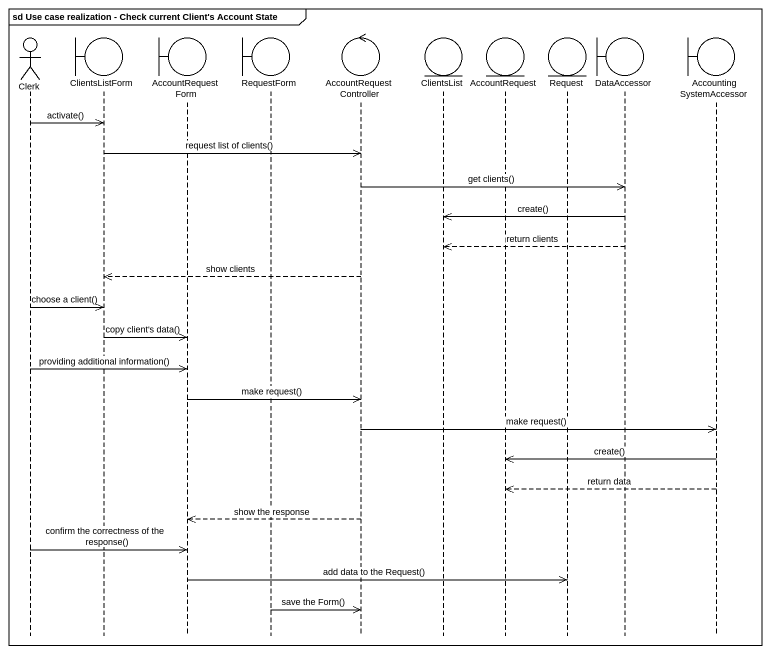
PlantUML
@startuml
mainframe sd Use case realization - Check current Client's Account State
hide footbox
actor Clerk
boundary ClientsListForm
boundary AccountRequestForm
boundary RequestForm
control AccountRequestController
entity ClientsList
entity AccountRequest
entity Request
boundary DataAccessor
boundary AccountingSystemAccessor

Clerk ->> ClientsListForm : activate()
ClientsListForm ->> AccountRequestController : request list of clients()
AccountRequestController ->> DataAccessor : get clients()
DataAccessor ->> ClientsList : create()
DataAccessor -->> ClientsList : return clients
AccountRequestController -->> ClientsListForm : show clients
Clerk ->> ClientsListForm : choose a client()
ClientsListForm ->> AccountRequestForm : copy client's data()
Clerk ->> AccountRequestForm : providing additional information()
AccountRequestForm ->> AccountRequestController : make request()
AccountRequestController ->> AccountingSystemAccessor : make request()
AccountingSystemAccessor ->> AccountRequest : create()
AccountingSystemAccessor -->> AccountRequest : return data
AccountRequestController -->> AccountRequestForm : show the response
Clerk ->> AccountRequestForm : confirm the correctness of the response()
AccountRequestForm ->> Request : add data to the Request()
RequestForm ->> AccountRequestController : save the Form()
@enduml
